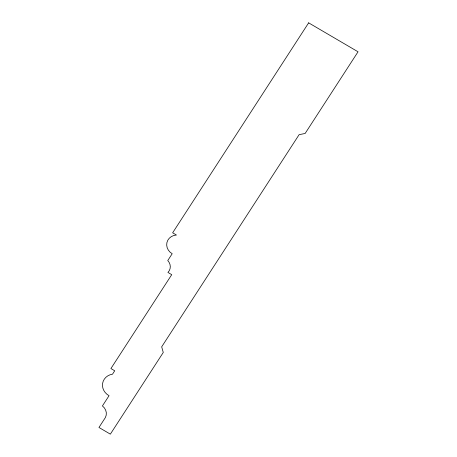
<?xml version="1.0" encoding="UTF-8"?>
<svg xmlns="http://www.w3.org/2000/svg" width="457" height="457" viewBox="0 0 457 457"><rect width="100%" height="100%" fill="white"/><g stroke="black" fill="none" stroke-linecap="round" stroke-linejoin="round"><path stroke-width="0.69" d="M308.646 22.85L172.643 232.807L176.442 235.029A11.048 10.083 16.9 0 0 166.908 242.604A11.048 10.083 16.9 0 0 172.192 253.732L167.765 260.564A9.66 8.814 16.9 0 1 167.936 272.435L171.735 274.663L110.92 368.548L114.718 370.77L112.508 374.186A12.693 11.591 16.9 0 0 102.597 383.44A12.693 11.591 16.9 0 0 109.052 395.705L102.414 405.947A10.237 9.346 16.9 0 1 105.407 417.515L98.958 427.472L110.354 434.15L163.269 352.467L161.681 346.829L299.118 134.661L305.127 133.473L358.042 51.79L308.646 22.85"/></g></svg>
